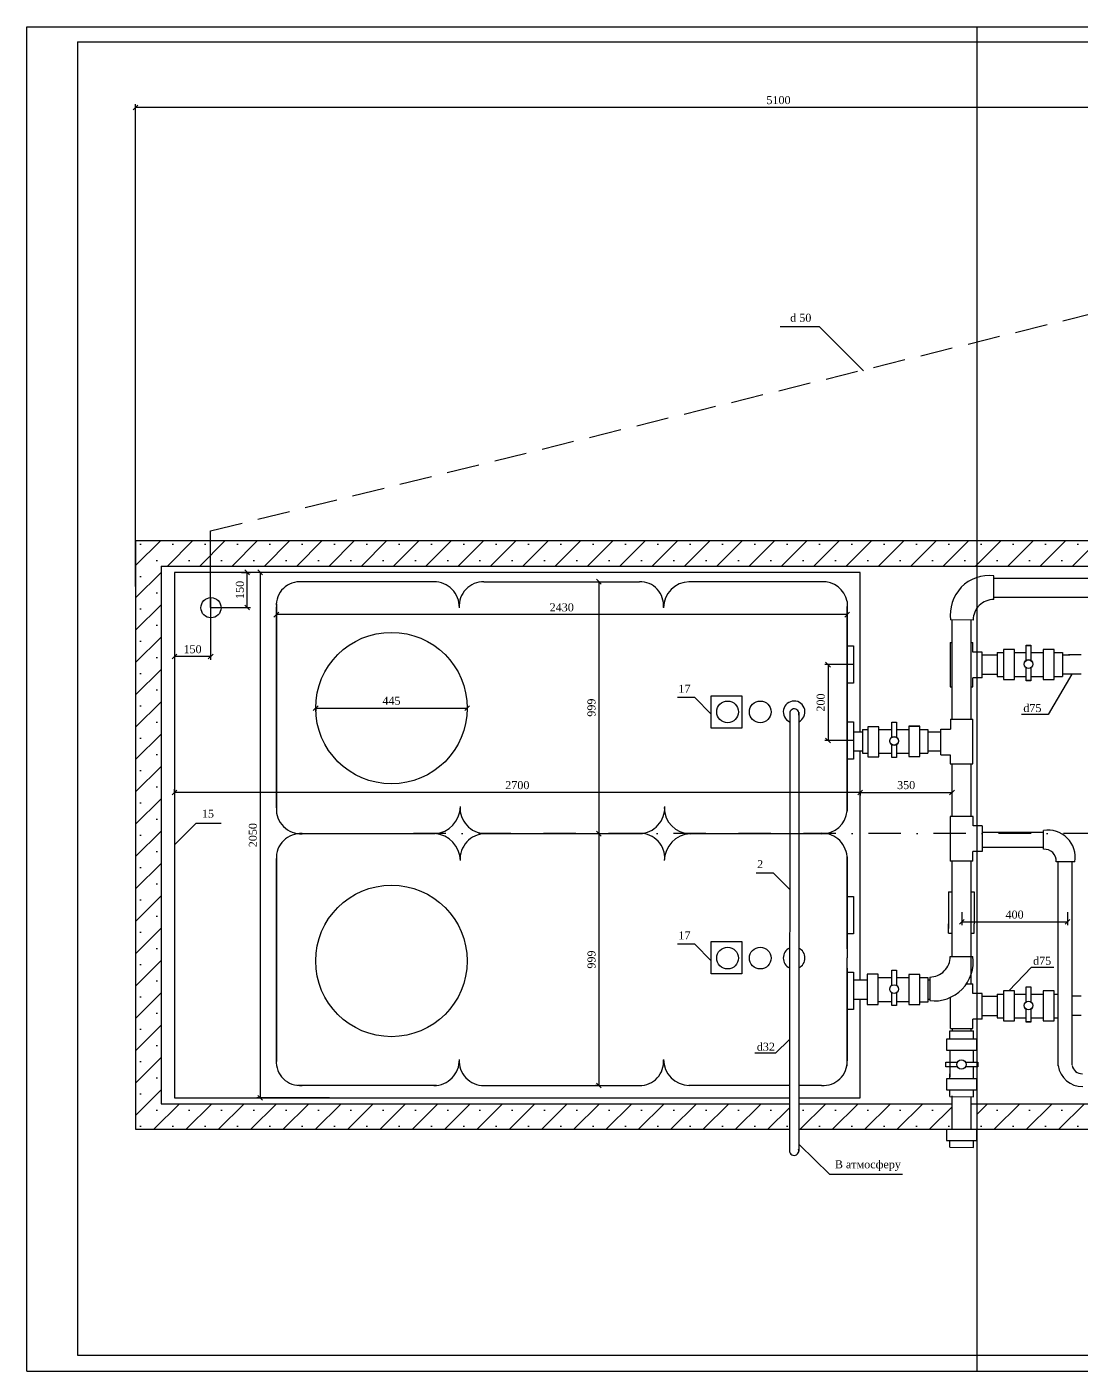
# Model space of a CAD drawing. Header units: millimetres. Extents: x 158645 to 1043550, y -60647 to 236438.
# Drawn here: x 373280 to 406231, y 137327 to 179327 of the extents above; entities that cross this region are included whole.
import ezdxf

# ---------------------------------------------------------------- set-up
doc = ezdxf.new("R2010")
doc.units = ezdxf.units.MM
doc.linetypes.add('DASHDOT', pattern=[25.4, 12.7, -6.35, 0, -6.35])
doc.linetypes.add('DASHED', pattern=[19.05, 12.7, -6.35])
doc.layers.add('опорудование', color=7, linetype='Continuous')
doc.styles.add('CН', font='TIMES.TTF')
doc.dimstyles.new('СИС', dxfattribs={"dimscale": 0, "dimtxt": 100, "dimasz": 150, "dimexe": 100, "dimexo": 0.625, "dimgap": 100, "dimtad": 1, "dimdsep": 46, "dimtxsty": 'CН', "dimblk": 'OBLIQUE', "dimcen": 2.5, "dimclrd": 3, "dimclre": 3, "dimclrt": 7, "dimadec": 0, "dimazin": 0, "dimtm": 1e-09, "dimtfac": 1, "dimtmove": 0, "dimatfit": 3, "dimldrblk": 'NONE', "dimfxl": 0, "dimtolj": 1, "dimtzin": 0, "dimarcsym": 0})

# ---------------------------------------------------------------- blocks, each defined once
blk = doc.blocks.new('_Oblique')
at = {"color": 0, "lineweight": -2}
blk.add_line((-0.5, -0.5), (0.5, 0.5), dxfattribs=at)
blk = doc.blocks.new('*D7')
at = {"layer": 'Defpoints', "color": 0, "ltscale": 80}
for p in [(376672, 176809), (376672, 161843), (416871, 162106)]:
    blk.add_point(p, dxfattribs=at)
at = {"layer": 'опорудование', "color": 3, "lineweight": -2, "ltscale": 80}
for p, q in [((376672, 161844), (376672, 176909)), ((416871, 162107), (416871, 176909)), ((416871, 176809), (376672, 176809))]:
    blk.add_line(p, q, dxfattribs=at)
at = {"layer": 'опорудование', "color": 3, "lineweight": -2, "ltscale": 80, "xscale": 150, "yscale": 150, "zscale": 150, "rotation": 180}
blk.add_blockref('_Oblique', (376672, 176809), dxfattribs=at)
at = {"layer": 'опорудование', "color": 3, "lineweight": -2, "ltscale": 80, "xscale": 150, "yscale": 150, "zscale": 150}
blk.add_blockref('_Oblique', (416871, 176809), dxfattribs=at)
at = {"layer": 'опорудование', "color": 7, "ltscale": 80, "insert": (396772, 177037), "char_height": 250, "attachment_point": 5, "style": 'CН'}
blk.add_mtext('\\A1;{\\fTimes New Roman|b0|i0|c204|p18;5100}', dxfattribs=at)
blk = doc.blocks.new('_None')
blk = doc.blocks.new('*D15')
at = {"layer": 'Defpoints', "color": 0, "ltscale": 80}
for p in [(390143, 161993), (390143, 154121), (391154, 154121)]:
    blk.add_point(p, dxfattribs=at)
at = {"layer": 'опорудование', "color": 3, "lineweight": -2, "ltscale": 80}
for p, q in [((390143, 161993), (391254, 161993)), ((391154, 161993), (391154, 154121)), ((390143, 154121), (391254, 154121))]:
    blk.add_line(p, q, dxfattribs=at)
at = {"layer": 'опорудование', "color": 3, "lineweight": -2, "ltscale": 80, "xscale": 150, "yscale": 150, "zscale": 150}
for p, rotation in [((391154, 161993), 90), ((391154, 154121), 270)]:
    blk.add_blockref('_Oblique', p, dxfattribs=dict(at, rotation=rotation))
at = {"layer": 'опорудование', "color": 7, "ltscale": 80, "insert": (390927, 158057), "char_height": 250, "attachment_point": 5, "rotation": 90, "style": 'CН'}
blk.add_mtext('\\A1;{\\fTimes New Roman|b0|i0|c204|p18;999}', dxfattribs=at)
blk = doc.blocks.new('*D16')
at = {"layer": 'Defpoints', "color": 0, "ltscale": 80}
for p in [(391157, 154121), (391157, 146250), (391157, 146250)]:
    blk.add_point(p, dxfattribs=at)
at = {"layer": 'опорудование', "color": 3, "lineweight": -2, "ltscale": 80}
for p, q in [((391157, 154121), (391257, 154121)), ((391157, 154121), (391157, 146250)), ((391156, 146250), (391057, 146250))]:
    blk.add_line(p, q, dxfattribs=at)
at = {"layer": 'опорудование', "color": 3, "lineweight": -2, "ltscale": 80, "xscale": 150, "yscale": 150, "zscale": 150}
for p, rotation in [((391157, 154121), 90), ((391157, 146250), 270)]:
    blk.add_blockref('_Oblique', p, dxfattribs=dict(at, rotation=rotation))
at = {"layer": 'опорудование', "color": 7, "ltscale": 80, "insert": (390929, 150186), "char_height": 250, "attachment_point": 5, "rotation": 90, "style": 'CН'}
blk.add_mtext('\\A1;{\\fTimes New Roman|b0|i0|c204|p18;999}', dxfattribs=at)
blk = doc.blocks.new('*D17')
at = {"layer": 'Defpoints', "color": 0, "ltscale": 80}
for p in [(381077, 161134), (381077, 160962), (398917, 161134)]:
    blk.add_point(p, dxfattribs=at)
at = {"layer": 'опорудование', "color": 3, "lineweight": -2, "ltscale": 80}
for p, q in [((381077, 161134), (381077, 160862)), ((398917, 160962), (381077, 160962)), ((398917, 161134), (398917, 160862))]:
    blk.add_line(p, q, dxfattribs=at)
at = {"layer": 'опорудование', "color": 3, "lineweight": -2, "ltscale": 80, "xscale": 150, "yscale": 150, "zscale": 150, "rotation": 180}
blk.add_blockref('_Oblique', (381077, 160962), dxfattribs=at)
at = {"layer": 'опорудование', "color": 3, "lineweight": -2, "ltscale": 80, "xscale": 150, "yscale": 150, "zscale": 150}
blk.add_blockref('_Oblique', (398917, 160962), dxfattribs=at)
at = {"layer": 'опорудование', "color": 7, "ltscale": 80, "insert": (389997, 161189), "char_height": 250, "attachment_point": 5, "style": 'CН'}
blk.add_mtext('\\A1;{\\fTimes New Roman|b0|i0|c204|p18;2430}', dxfattribs=at)
blk = doc.blocks.new('*D18')
at = {"layer": 'Defpoints', "color": 0, "ltscale": 80}
for p in [(377893, 155408), (377893, 155408), (399327, 155408)]:
    blk.add_point(p, dxfattribs=at)
at = {"layer": 'опорудование', "color": 3, "lineweight": -2, "ltscale": 80}
for p, q in [((377893, 155408), (377893, 155508)), ((399327, 155408), (377893, 155408)), ((399327, 155408), (399327, 155508))]:
    blk.add_line(p, q, dxfattribs=at)
at = {"layer": 'опорудование', "color": 3, "lineweight": -2, "ltscale": 80, "xscale": 150, "yscale": 150, "zscale": 150, "rotation": 180}
blk.add_blockref('_Oblique', (377893, 155408), dxfattribs=at)
at = {"layer": 'опорудование', "color": 3, "lineweight": -2, "ltscale": 80, "xscale": 150, "yscale": 150, "zscale": 150}
blk.add_blockref('_Oblique', (399327, 155408), dxfattribs=at)
at = {"layer": 'опорудование', "color": 7, "ltscale": 80, "insert": (388610, 155635), "char_height": 250, "attachment_point": 5, "style": 'CН'}
blk.add_mtext('\\A1;{\\fTimes New Roman|b0|i0|c204|p18;2700}', dxfattribs=at)
blk = doc.blocks.new('*D19')
at = {"layer": 'Defpoints', "color": 0, "ltscale": 80}
for p in [(377893, 161495), (379023, 161495), (377893, 159654)]:
    blk.add_point(p, dxfattribs=at)
at = {"layer": 'опорудование', "color": 3, "lineweight": -2, "ltscale": 80}
for p, q in [((377893, 161494), (377893, 159554)), ((379023, 161494), (379023, 159554)), ((379023, 159654), (377893, 159654))]:
    blk.add_line(p, q, dxfattribs=at)
at = {"layer": 'опорудование', "color": 3, "lineweight": -2, "ltscale": 80, "xscale": 150, "yscale": 150, "zscale": 150, "rotation": 180}
blk.add_blockref('_Oblique', (377893, 159654), dxfattribs=at)
at = {"layer": 'опорудование', "color": 3, "lineweight": -2, "ltscale": 80, "xscale": 150, "yscale": 150, "zscale": 150}
blk.add_blockref('_Oblique', (379023, 159654), dxfattribs=at)
at = {"layer": 'опорудование', "color": 7, "ltscale": 80, "insert": (378458, 159881), "char_height": 250, "attachment_point": 5, "style": 'CН'}
blk.add_mtext('\\A1;{\\fTimes New Roman|b0|i0|c204|p18;150}', dxfattribs=at)
blk = doc.blocks.new('*D20')
at = {"layer": 'Defpoints', "color": 0, "ltscale": 80}
for p in [(379982, 162283), (380166, 162283), (379023, 161188)]:
    blk.add_point(p, dxfattribs=at)
at = {"layer": 'опорудование', "color": 3, "lineweight": -2, "ltscale": 80}
for p, q in [((379983, 162283), (380266, 162283)), ((380166, 161188), (380166, 162283)), ((379023, 161188), (380266, 161188))]:
    blk.add_line(p, q, dxfattribs=at)
at = {"layer": 'опорудование', "color": 3, "lineweight": -2, "ltscale": 80, "xscale": 150, "yscale": 150, "zscale": 150}
for p, rotation in [((380166, 162283), 90), ((380166, 161188), 270)]:
    blk.add_blockref('_Oblique', p, dxfattribs=dict(at, rotation=rotation))
at = {"layer": 'опорудование', "color": 7, "ltscale": 80, "insert": (379939, 161736), "char_height": 250, "attachment_point": 5, "rotation": 90, "style": 'CН'}
blk.add_mtext('\\A1;{\\fTimes New Roman|b0|i0|c204|p18;150}', dxfattribs=at)
blk = doc.blocks.new('*D21')
at = {"layer": 'Defpoints', "color": 0, "ltscale": 80}
for p in [(382741, 162283), (380571, 145863), (382741, 145863)]:
    blk.add_point(p, dxfattribs=at)
at = {"layer": 'опорудование', "color": 3, "lineweight": -2, "ltscale": 80}
for p, q in [((382740, 162283), (380471, 162283)), ((380571, 162283), (380571, 145863)), ((382740, 145863), (380471, 145863))]:
    blk.add_line(p, q, dxfattribs=at)
at = {"layer": 'опорудование', "color": 3, "lineweight": -2, "ltscale": 80, "xscale": 150, "yscale": 150, "zscale": 150}
for p, rotation in [((380571, 162283), 90), ((380571, 145863), 270)]:
    blk.add_blockref('_Oblique', p, dxfattribs=dict(at, rotation=rotation))
at = {"layer": 'опорудование', "color": 7, "ltscale": 80, "insert": (380344, 154073), "char_height": 250, "attachment_point": 5, "rotation": 90, "style": 'CН'}
blk.add_mtext('\\A1;{\\fTimes New Roman|b0|i0|c204|p18;2050}', dxfattribs=at)
blk = doc.blocks.new('*D22')
at = {"layer": 'Defpoints', "color": 0, "ltscale": 80}
for p in [(382308, 158043), (387042, 158043), (387042, 158043)]:
    blk.add_point(p, dxfattribs=at)
at = {"layer": 'опорудование', "color": 3, "lineweight": -2, "ltscale": 80}
for p, q in [((382308, 158043), (387042, 158043)), ((382308, 158042), (382308, 157943)), ((387042, 158042), (387042, 157943))]:
    blk.add_line(p, q, dxfattribs=at)
at = {"layer": 'опорудование', "color": 3, "lineweight": -2, "ltscale": 80, "xscale": 150, "yscale": 150, "zscale": 150, "rotation": 180}
blk.add_blockref('_Oblique', (382308, 158043), dxfattribs=at)
at = {"layer": 'опорудование', "color": 3, "lineweight": -2, "ltscale": 80, "xscale": 150, "yscale": 150, "zscale": 150}
blk.add_blockref('_Oblique', (387042, 158043), dxfattribs=at)
at = {"layer": 'опорудование', "color": 7, "ltscale": 80, "insert": (384675, 158270), "char_height": 250, "attachment_point": 5, "style": 'CН'}
blk.add_mtext('\\A1;{\\fTimes New Roman|b0|i0|c204|p18;445}', dxfattribs=at)
blk = doc.blocks.new('*D23')
at = {"layer": 'Defpoints', "color": 0, "ltscale": 80}
for p in [(402500, 151665), (405802, 151665), (405802, 151362)]:
    blk.add_point(p, dxfattribs=at)
at = {"layer": 'опорудование', "color": 3, "lineweight": -2, "ltscale": 80}
for p, q in [((402500, 151665), (402500, 151262)), ((405802, 151665), (405802, 151262)), ((402500, 151362), (405802, 151362))]:
    blk.add_line(p, q, dxfattribs=at)
at = {"layer": 'опорудование', "color": 3, "lineweight": -2, "ltscale": 80, "xscale": 150, "yscale": 150, "zscale": 150, "rotation": 180}
blk.add_blockref('_Oblique', (402500, 151362), dxfattribs=at)
at = {"layer": 'опорудование', "color": 3, "lineweight": -2, "ltscale": 80, "xscale": 150, "yscale": 150, "zscale": 150}
blk.add_blockref('_Oblique', (405802, 151362), dxfattribs=at)
at = {"layer": 'опорудование', "color": 7, "ltscale": 80, "insert": (404151, 151589), "char_height": 250, "attachment_point": 5, "style": 'CН'}
blk.add_mtext('\\A1;{\\fTimes New Roman|b0|i0|c204|p18;400}', dxfattribs=at)
blk = doc.blocks.new('*D24')
at = {"layer": 'Defpoints', "color": 0, "ltscale": 80}
for p in [(399113, 159400), (398320, 157033), (399113, 157033)]:
    blk.add_point(p, dxfattribs=at)
at = {"layer": 'опорудование', "color": 3, "lineweight": -2, "ltscale": 80}
for p, q in [((399113, 159400), (398220, 159400)), ((398320, 159400), (398320, 157033)), ((399113, 157033), (398220, 157033))]:
    blk.add_line(p, q, dxfattribs=at)
at = {"layer": 'опорудование', "color": 3, "lineweight": -2, "ltscale": 80, "xscale": 150, "yscale": 150, "zscale": 150}
for p, rotation in [((398320, 159400), 90), ((398320, 157033), 270)]:
    blk.add_blockref('_Oblique', p, dxfattribs=dict(at, rotation=rotation))
at = {"layer": 'опорудование', "color": 7, "ltscale": 80, "insert": (398093, 158216), "char_height": 250, "attachment_point": 5, "rotation": 90, "style": 'CН'}
blk.add_mtext('\\A1;{\\fTimes New Roman|b0|i0|c204|p18;200}', dxfattribs=at)
blk = doc.blocks.new('*D25')
at = {"layer": 'Defpoints', "color": 0, "ltscale": 80}
for p in [(399327, 155408), (402197, 155408), (402197, 155408)]:
    blk.add_point(p, dxfattribs=at)
at = {"layer": 'опорудование', "color": 3, "lineweight": -2, "ltscale": 80}
for p, q in [((399327, 155408), (402197, 155408)), ((399327, 155407), (399327, 155308)), ((402197, 155408), (402197, 155508))]:
    blk.add_line(p, q, dxfattribs=at)
at = {"layer": 'опорудование', "color": 3, "lineweight": -2, "ltscale": 80, "xscale": 150, "yscale": 150, "zscale": 150, "rotation": 180}
blk.add_blockref('_Oblique', (399327, 155408), dxfattribs=at)
at = {"layer": 'опорудование', "color": 3, "lineweight": -2, "ltscale": 80, "xscale": 150, "yscale": 150, "zscale": 150}
blk.add_blockref('_Oblique', (402197, 155408), dxfattribs=at)
at = {"layer": 'опорудование', "color": 7, "ltscale": 80, "insert": (400762, 155635), "char_height": 250, "attachment_point": 5, "style": 'CН'}
blk.add_mtext('\\A1;{\\fTimes New Roman|b0|i0|c204|p18;350}', dxfattribs=at)

msp = doc.modelspace()

# ---------------------------------------------------------------- hatches: boundary and pattern name
at = {"layer": 'опорудование', "ltscale": 80}
h = msp.add_hatch(dxfattribs=at)
h.set_pattern_fill('SACNCR', scale=300, style=0)
h.paths.add_polyline_path([(402979.777, 162482.413), (402979.777, 163282.413), (379022.509, 163282.413), (379022.509, 162482.413)])
h.paths.add_polyline_path([(376672.423, 144882.413), (397117.535, 144882.413), (397117.763, 145682.413), (377472.423, 145682.413), (377472.423, 162482.413), (379022.509, 162482.413), (379022.509, 163282.413), (376672.423, 163282.413)])
h.paths.add_polyline_path([(399714.31, 145682.413), (397403.745, 145682.413), (397403.719, 144882.413), (400415.726, 144882.413), (402197.304, 144882.413), (402199.642, 145682.413)])
h = msp.add_hatch(dxfattribs=at)
h.set_pattern_fill('SACNCR', scale=300, style=0)
h.paths.add_polyline_path([(424501.407, 163282.413), (424501.407, 162482.413), (433112.997, 162482.413), (433112.997, 163282.413)])
h.paths.add_polyline_path([(424381.407, 162482.413), (424381.407, 163282.413), (422701.836, 163282.413), (422701.836, 162482.413)])
h.paths.add_polyline_path([(422701.836, 162482.413), (422701.836, 163282.413), (416871.013, 163282.413), (416871.013, 162482.413)])
h.paths.add_polyline_path([(402979.777, 163282.413), (402979.777, 162482.413), (416871.013, 162482.413), (416871.013, 163282.413)])
h.paths.add_polyline_path([(416871.013, 145682.413), (416871.013, 144882.413), (424468.768, 144882.413), (424468.768, 145682.413)])
h.paths.add_polyline_path([(409585.204, 145682.413), (409584.455, 144882.413), (416871.013, 144882.413), (416871.013, 145682.413)])
h.paths.add_polyline_path([(409180.051, 144882.413), (409180.193, 145682.413), (402979.777, 145682.413), (402979.777, 144882.413)])

# ---------------------------------------------------------------- linework, layer by layer
at = {"layer": 'Defpoints', "color": 3}
msp.add_line((402979.777, 137327.006), (402979.777, 179327.006), dxfattribs=at)
at = {"layer": 'опорудование'}
for p, q in [((373279.777, 179327.006), (492079.777, 179327.006)), ((373279.777, 137327.006), (373279.777, 179327.006)), ((374862.33, 137827.006), (491579.777, 137827.006)), ((373279.777, 137327.006), (492079.777, 137327.006))]:
    msp.add_line(p, q, dxfattribs=at)
at = {"layer": 'опорудование', "color": 7, "ltscale": 80}
for p, q in [((374862.33, 178862.629), (491579.777, 178862.629)), ((374862.33, 178862.629), (374862.33, 137827.006)), ((379022.509, 161187.719), (379022.509, 163582.349)), ((376672.423, 163282.413), (376672.423, 144882.413)), ((376672.423, 163282.413), (472584.401, 163282.413)), ((377472.423, 162482.413), (377472.423, 145682.413)), ((377472.423, 162482.413), (471784.401, 162482.413)), ((403499.336, 161436.504), (403499.336, 162175.673)), ((386084.26, 161987.712), (381880.182, 161987.712)), ((387557.491, 161992.958), (392424.418, 161992.764)), ((398116.908, 161987.712), (393971.893, 161987.712)), ((403499.336, 162106.355), (407914.171, 162106.355)), ((381077.148, 161299.834), (381077.148, 154901.325)), ((398917.148, 161376.651), (398917.148, 154824.509)), ((403499.336, 161506.355), (407914.171, 161506.355)), ((381077.148, 154923.937), (381077.148, 161206.164)), ((398917.148, 154847.12), (398917.148, 161220.927)), ((402857.58, 160795.003), (402152.425, 160795.506)), ((402197.289, 158703.883), (402197.289, 160795.474)), ((402797.289, 158447.035), (402797.289, 160795.046)), ((402134.379, 160094.532), (402197.289, 160094.532)), ((402134.379, 160094.532), (402134.379, 158703.883)), ((402797.289, 160094.532), (402847.491, 160094.532)), ((402847.491, 159789.731), (402847.491, 160094.532)), ((398910.42, 159707.094), (398917.148, 159707.094)), ((403133.537, 159789.731), (402847.491, 159789.731)), ((403133.537, 158989.633), (403133.537, 159789.731)), ((403135.507, 159707.094), (403581.005, 159707.094)), ((403590.702, 159707.094), (403605.192, 159707.094)), ((403605.192, 159777.442), (403605.192, 159034.132)), ((403605.192, 159777.442), (403802.323, 159777.442)), ((404145.413, 159777.442), (404515.846, 159777.442)), ((404661.734, 159777.442), (405046.023, 159777.442)), ((405389.112, 159777.442), (405647.368, 159777.442)), ((405647.368, 159777.442), (405647.368, 159034.132)), ((405647.368, 159707.094), (405647.368, 159107.094)), ((405647.368, 159707.094), (405876.303, 159707.094)), ((406227.218, 159709.331), (405836.565, 159709.331)), ((398910.42, 159107.094), (398917.148, 159107.094)), ((402841.226, 158703.883), (402841.226, 158989.633)), ((403133.537, 158989.633), (402841.226, 158989.633)), ((403135.507, 159107.094), (403589.785, 159107.094)), ((403587.143, 159107.094), (403605.192, 159107.094)), ((403605.192, 159034.132), (403802.323, 159034.132)), ((404145.413, 159034.132), (404515.846, 159034.132)), ((404661.734, 159034.132), (405046.023, 159034.132)), ((405389.112, 159034.132), (405647.368, 159034.132)), ((406227.218, 159105.037), (405647.368, 159105.037)), ((402134.379, 158703.883), (402197.289, 158703.883)), ((402197.289, 157692.163), (402197.289, 158703.883)), ((402797.289, 157692.163), (402797.289, 158703.883)), ((402797.289, 158703.883), (402841.226, 158703.883)), ((397121.257, 157916.231), (397117.332, 144172.971)), ((397404.075, 157916.231), (397404.016, 153939.753)), ((402146.642, 157692.163), (402848.256, 157692.163)), ((402146.642, 157692.163), (402146.642, 157387.363)), ((402848.256, 156301.514), (402848.256, 157692.163)), ((399113.257, 157304.726), (399402.439, 157304.726)), ((399387.95, 157304.726), (399402.439, 157304.726)), ((399402.439, 157375.074), (399402.439, 156631.764)), ((399402.439, 157375.074), (399563.404, 157375.074)), ((399906.494, 157375.074), (400313.094, 157375.074)), ((400458.982, 157375.074), (400843.27, 157375.074)), ((401186.36, 157375.074), (401444.616, 157375.074)), ((401444.616, 157375.074), (401444.616, 156631.764)), ((401444.616, 157304.726), (401444.616, 156704.726)), ((401444.616, 157304.726), (401849.098, 157304.726)), ((401849.098, 156587.264), (401849.098, 157387.363)), ((401849.098, 157387.363), (402146.642, 157387.363)), ((399113.257, 156704.726), (399402.439, 156704.726)), ((399384.391, 156704.726), (399402.439, 156704.726)), ((401444.616, 156704.726), (401849.098, 156704.726)), ((399402.439, 156631.764), (399563.404, 156631.764)), ((399906.494, 156631.764), (400313.094, 156631.764)), ((400458.982, 156631.764), (400843.27, 156631.764)), ((401186.36, 156631.764), (401444.616, 156631.764)), ((401849.098, 156587.264), (402135.143, 156587.264)), ((402135.143, 156587.264), (402135.143, 156301.514)), ((402135.143, 156301.514), (402848.256, 156301.514)), ((402197.289, 154650.727), (402197.289, 156301.514)), ((402797.289, 154650.727), (402797.289, 156301.514)), ((402854.548, 154650.727), (402141.435, 154650.727)), ((402141.435, 154650.727), (402141.435, 153260.078)), ((402197.289, 154650.727), (402197.289, 154723.055)), ((402797.289, 154650.727), (402797.289, 154723.055)), ((402854.548, 154364.977), (402854.548, 154650.727)), ((403140.593, 154364.977), (402854.548, 154364.977)), ((403139.231, 154170.771), (405057.615, 154170.771)), ((403140.593, 154364.977), (403140.593, 153564.878)), ((405057.615, 153632.045), (405057.615, 154218.838)), ((381722.244, 154121.382), (386044.215, 154121.382)), ((381722.244, 154121.382), (386044.215, 154121.382)), ((387538.946, 154121.382), (392524.655, 154121.382)), ((387538.946, 154121.382), (392524.655, 154121.382)), ((393943.708, 154121.382), (398258.535, 154121.382)), ((393943.708, 154121.382), (398258.535, 154121.382)), ((397404.016, 153939.753), (397403.697, 144203.559)), ((381077.148, 146942.93), (381077.148, 153341.439)), ((381077.148, 153318.828), (381077.148, 147036.601)), ((398917.148, 150521.562), (398917.148, 153418.256)), ((398917.148, 153395.644), (398917.148, 150235.053)), ((402843.049, 153260.078), (402843.049, 153564.878)), ((403140.593, 153564.878), (402843.049, 153564.878)), ((403133.31, 153695.391), (405057.615, 153701.957)), ((402843.049, 153260.078), (402141.435, 153260.078)), ((402197.289, 152299.713), (402197.289, 153260.078)), ((402197.289, 150282.299), (402197.289, 153260.078)), ((402797.289, 152299.713), (402797.289, 153260.078)), ((402797.289, 150281.872), (402797.289, 153260.078)), ((406037.581, 153243.529), (405451.885, 153243.529)), ((405517.895, 146868.275), (405514.063, 153243.529)), ((405943.836, 153259.571), (405941.657, 146893.724)), ((402089.376, 152299.713), (402089.376, 151160.665)), ((402089.376, 152299.713), (402197.289, 152299.713)), ((402797.289, 152299.713), (402889.475, 152299.713)), ((402889.475, 152299.713), (402889.475, 151300.555)), ((402089.376, 151014.509), (402089.376, 151306.82)), ((402889.475, 151014.509), (402889.475, 151300.555)), ((402089.376, 151014.509), (402197.289, 151014.509)), ((402197.289, 150340.356), (402197.289, 151014.509)), ((402797.289, 150340.356), (402797.289, 151014.509)), ((402797.289, 151014.509), (402889.475, 151014.509)), ((398917.148, 146866.113), (398917.148, 150235.053)), ((402139.822, 150282.34), (402844.977, 150281.838)), ((402795.29, 149426.36), (402794.879, 150277.788)), ((398917.148, 149921.562), (398917.148, 147021.838)), ((399113.257, 149550.421), (399541.096, 149550.421)), ((399884.185, 149620.77), (400313.094, 149620.77)), ((400458.982, 149620.77), (400843.27, 149620.77)), ((401186.36, 149620.77), (401444.616, 149620.77)), ((401444.616, 149550.421), (401498.065, 149550.421)), ((401444.616, 149550.421), (401444.616, 148950.421)), ((401446.537, 148869.009), (401446.537, 149620.769)), ((401498.065, 149640.839), (401498.065, 148901.67)), ((402646.652, 149426.36), (402797.289, 149426.36)), ((402797.289, 149426.36), (402847.491, 149426.36)), ((402847.491, 149121.56), (402847.491, 149426.36)), ((403133.537, 149121.56), (402847.491, 149121.56)), ((403133.537, 148321.461), (403133.537, 149121.56)), ((403605.192, 149109.271), (403605.192, 148365.961)), ((403605.192, 149109.271), (403802.323, 149109.271)), ((404145.413, 149109.271), (404515.846, 149109.271)), ((404661.734, 149109.271), (405046.023, 149109.271)), ((405389.112, 149109.271), (405515.763, 149109.271)), ((399113.257, 148950.421), (399541.096, 148950.421)), ((399884.185, 148877.459), (400313.094, 148877.459)), ((400458.982, 148877.459), (400843.27, 148877.459)), ((401179.507, 148869.009), (401446.537, 148869.009)), ((401444.616, 148950.421), (401498.065, 148950.421)), ((402145.877, 148035.711), (402145.877, 149003.473)), ((403135.507, 149038.922), (403581.005, 149038.922)), ((403590.702, 149038.922), (403605.192, 149038.922)), ((406227.218, 149041.16), (405945.558, 149041.16)), ((403133.537, 148321.461), (402841.226, 148321.461)), ((402841.226, 148035.711), (402841.226, 148321.461)), ((403135.507, 148438.922), (403589.785, 148438.922)), ((403587.143, 148438.922), (403605.192, 148438.922)), ((403605.192, 148365.961), (403802.323, 148365.961)), ((404145.413, 148365.961), (404515.846, 148365.961)), ((404661.734, 148365.961), (405046.023, 148365.961)), ((405389.112, 148365.961), (405516.069, 148365.961)), ((406227.218, 148436.866), (405945.558, 148436.866)), ((402125.026, 147962.679), (402797.289, 147962.679)), ((402125.026, 147704.423), (402125.026, 147962.679)), ((402145.877, 148035.711), (402797.289, 148035.711)), ((402210.691, 147962.679), (402211.057, 148035.711)), ((402795.998, 147962.679), (402795.963, 148035.711)), ((402797.289, 148035.711), (402841.226, 148035.711)), ((402797.289, 147962.679), (402871.154, 147962.679)), ((402871.154, 147704.423), (402871.154, 147962.679)), ((402127.411, 147365.124), (402127.411, 146522.844)), ((402871.154, 146977.045), (402871.154, 147361.334)), ((402125.026, 146460.724), (402125.026, 146610.52)), ((402871.154, 146460.724), (402871.154, 146831.157)), ((386084.26, 146255.053), (381737.059, 146255.053)), ((387557.491, 146249.807), (392424.418, 146250.001)), ((397117.332, 146255.053), (393971.893, 146255.053)), ((398116.908, 146255.053), (397403.764, 146255.053)), ((402125.026, 145906.447), (402125.026, 146117.634)), ((402125.026, 145906.447), (402871.154, 145902.021)), ((402197.289, 144877.03), (402200.366, 145930.225)), ((402797.289, 144877.03), (402796.994, 145882.23)), ((402871.154, 145902.021), (402871.154, 146117.634)), ((377472.423, 145682.413), (397117.332, 145682.413)), ((397403.745, 145682.413), (400215.261, 145682.413)), ((399714.31, 145682.413), (402205.11, 145682.413)), ((402813.674, 145682.413), (409180.193, 145682.413)), ((376672.423, 144882.413), (397117.332, 144882.413)), ((397403.719, 144882.413), (400415.726, 144882.413)), ((399714.284, 144882.413), (402197.289, 144882.413)), ((402125.026, 144322.752), (402125.026, 144517.941)), ((402797.289, 144882.413), (409180.051, 144882.413)), ((402871.154, 144318.327), (402871.154, 144517.941)), ((402125.026, 144322.752), (402871.154, 144318.327))]:
    msp.add_line(p, q, dxfattribs=at)
at = {"layer": 'опорудование', "color": 7, "linetype": 'DASHED', "ltscale": 80}
msp.add_line((379022.509, 163582.349), (414583.244, 172344.91), dxfattribs=at)
at = {"layer": 'опорудование', "color": 3, "linetype": 'DASHDOT', "ltscale": 80}
msp.add_line((455466.867, 154121.417), (384638.178, 154121.417), dxfattribs=at)
at = {"layer": 'опорудование', "color": 1, "ltscale": 80}
for points in [[(399327.019, 159107.094), (399327.019, 162283.332), (377892.576, 162283.332), (377892.576, 145862.562), (397117.332, 145862.562)], [(399327.019, 157693.724), (399327.019, 159107.094)], [(399327.019, 157304.726), (399327.019, 157693.724)], [(399327.019, 155102.828), (399327.019, 156704.726)], [(399327.019, 151259.226), (399327.019, 155407.731)], [(399327.019, 149550.421), (399327.019, 151337.93)], [(399327.019, 147613.724), (399327.019, 148950.421)], [(397403.751, 145862.562), (399327.019, 145862.562), (399327.019, 147613.724)]]:
    msp.add_lwpolyline(points, dxfattribs=at)
at = {"layer": 'опорудование', "color": 7, "ltscale": 80}
for points in [[(398917.148, 159983.717), (399113.257, 159983.717), (399113.257, 158816.998), (398917.148, 158816.998)], [(404145.413, 159878.462), (403802.323, 159878.462), (403802.323, 158935.939), (404145.413, 158935.939)], [(405389.112, 159878.462), (405046.023, 159878.462), (405046.023, 158935.939), (405389.112, 158935.939)], [(394666.99, 158427.004), (395627.23, 158427.004), (395627.23, 157419.062), (394666.99, 157419.062)], [(398917.148, 157615.964), (399113.257, 157615.964), (399113.257, 156449.246), (398917.148, 156449.246)], [(399906.494, 157460.328), (399563.404, 157460.328), (399563.404, 156517.806), (399906.494, 156517.806)], [(401186.36, 157476.093), (400843.27, 157476.093), (400843.27, 156533.571), (401186.36, 156533.571)], [(401186.36, 157470.571), (400843.27, 157470.571), (400843.27, 156528.049), (401186.36, 156528.049)], [(398917.148, 152158.275), (399113.257, 152158.275), (399113.257, 150991.557), (398917.148, 150991.557)], [(394666.99, 150746.791), (395627.23, 150746.791), (395627.23, 149738.85), (394666.99, 149738.85)], [(398917.148, 149790.523), (399113.257, 149790.523), (399113.257, 148623.805), (398917.148, 148623.805)], [(399884.185, 149727.003), (399541.096, 149727.003), (399541.096, 148784.481), (399884.185, 148784.481)], [(401186.36, 149721.789), (400843.27, 149721.789), (400843.27, 148779.266), (401186.36, 148779.266)], [(404145.413, 149210.29), (403802.323, 149210.29), (403802.323, 148267.768), (404145.413, 148267.768)], [(405389.112, 149210.29), (405046.023, 149210.29), (405046.023, 148267.768), (405389.112, 148267.768)], [(402026.723, 147700.306), (402026.723, 147357.216), (402969.245, 147357.216), (402969.245, 147700.306)], [(402026.723, 146460.724), (402026.723, 146117.634), (402969.245, 146117.634), (402969.245, 146460.724)], [(402026.723, 144877.03), (402026.723, 144533.94), (402969.245, 144533.94), (402969.245, 144877.03)]]:
    msp.add_lwpolyline(points, close=True, dxfattribs=at)
for points in [[(404515.846, 159536.396), (404515.846, 160006.894), (404661.734, 160006.894), (404661.734, 159534.136)], [(404515.846, 159530.874), (404515.846, 160001.373), (404661.734, 160001.373), (404661.734, 159528.615)], [(404661.734, 159306.644), (404661.734, 158904.978), (404515.846, 158904.978), (404515.846, 159304.385)], [(404661.734, 159301.122), (404661.734, 158899.456), (404515.846, 158899.456), (404515.846, 159298.863)], [(400313.094, 157134.028), (400313.094, 157604.526), (400458.982, 157604.526), (400458.982, 157131.768)], [(400313.094, 157128.506), (400313.094, 157599.004), (400458.982, 157599.004), (400458.982, 157126.246)], [(400458.982, 156904.276), (400458.982, 156502.609), (400313.094, 156502.609), (400313.094, 156902.016)], [(400458.982, 156898.754), (400458.982, 156497.088), (400313.094, 156497.088), (400313.094, 156896.494)], [(400313.094, 149379.723), (400313.094, 149850.222), (400458.982, 149850.222), (400458.982, 149377.464)], [(400458.982, 149149.971), (400458.982, 148748.305), (400313.094, 148748.305), (400313.094, 149147.712)], [(404515.846, 148868.225), (404515.846, 149338.723), (404661.734, 149338.723), (404661.734, 148865.965)], [(404515.846, 148862.703), (404515.846, 149333.201), (404661.734, 149333.201), (404661.734, 148860.443)], [(404661.734, 148638.473), (404661.734, 148236.806), (404515.846, 148236.806), (404515.846, 148636.213)], [(404661.734, 148632.951), (404661.734, 148231.284), (404515.846, 148231.284), (404515.846, 148630.691)], [(402000.143, 146976.227), (402364.219, 146976.525)], [(402369.101, 146831.312), (402004.675, 146831.402), (402004.675, 146975.959)], [(402616.063, 146976.731), (403000.207, 146977.045), (403000.207, 146831.157), (402611.254, 146831.253)]]:
    msp.add_lwpolyline(points, dxfattribs=at)
for centre, radius in [((379034.359, 161179.526), 315.563), ((384674.714, 158042.522), 2367.155), ((404587.01, 159420.39), 136.095), ((404587.01, 159414.869), 136.095), ((395182.143, 157924.436), 339.706), ((396202.315, 157924.436), 339.706), ((400384.258, 157018.022), 136.095), ((400384.258, 157012.5), 136.095), ((384674.714, 150142.77), 2367.155), ((395182.143, 150233.353), 339.706), ((396202.315, 150233.353), 339.706), ((400384.258, 149263.718), 136.095), ((404587.01, 148752.219), 136.095), ((404587.01, 148746.697), 136.095), ((402490.197, 146908.072), 143.374)]:
    msp.add_circle(centre, radius, dxfattribs=at)
for centre, radius, start, end in [((403357.39, 160966.887), 1217.092, 83.3025055, 188.094835), ((381808.621, 161257.911), 733.301, 84.3997006, 184.0465476), ((385998.858, 161194.292), 798.641, 359.1132669, 89.7444926), ((387557.491, 161228.829), 764.129, 89.4748167, 183.9846115), ((392439.75, 161251.974), 740.949, 354.8071308, 91.1856742), ((393986.864, 161180.642), 807.209, 90.4098384, 180.3486097), ((398171.543, 161229.737), 759.941, 11.1467615, 94.1227997), ((403499.081, 160795.003), 641.501, 89.977182, 180), ((397260.27, 157924.436), 339.706, 295.0436935, 245.8284649), ((397262.666, 157869.098), 149.057, 341.5643847, 161.566079), ((381844.092, 154885.711), 767.896, 177.1466014, 272.693831), ((385965.425, 154982.592), 864.806, 274.0199873, 358.7803389), ((387621.241, 154925.656), 804.336, 177.2544712, 267.5382628), ((392415.413, 154924.123), 800.087, 271.9384857, 2.8700617), ((394015.33, 154931.266), 813.045, 179.8212459, 269.3665012), ((398128.07, 154902.566), 791.865, 269.1922849, 355.0526118), ((405197.932, 153379.848), 850.643, 350.7783512, 99.4945243), ((381844.092, 153357.054), 767.896, 87.306169, 182.8533986), ((385965.425, 153260.173), 864.806, 1.2196611, 85.9800127), ((387621.241, 153317.108), 804.336, 92.4617372, 182.7455288), ((392454.795, 153362.974), 761.619, 355.9332856, 90.9267395), ((394058.38, 153263.633), 856.221, 93.4844595, 178.9996963), ((398130.003, 153344.968), 787.125, 358.9059072, 90.9532862), ((405082.931, 153263.423), 369.49, 356.9135891, 93.9286876), ((397260.27, 150233.353), 339.706, 114.5454626, 245.1168113), ((397260.27, 150233.353), 339.706, 295.0090487, 64.9871885), ((401498.321, 150282.34), 641.501, 269.977182, 360), ((401640.011, 150110.456), 1217.092, 263.3025055, 8.094835), ((381808.621, 146984.854), 733.301, 175.9534524, 275.6002995), ((385998.858, 147048.472), 798.641, 270.2555074, 0.8867331), ((387557.491, 147013.936), 764.129, 176.0153885, 270.5251833), ((392439.75, 146990.791), 740.949, 268.8143258, 5.1928692), ((393986.864, 147062.123), 807.209, 179.6513903, 269.5901616), ((398179.393, 146990.811), 738.407, 265.1456811, 2.4081983), ((406266.691, 146976.588), 756.92, 187.9836645, 271.0187139), ((406259.36, 146931.664), 313.829, 189.5410938, 271.7202682), ((397260.448, 144212.382), 146.698, 194.7247436, 18.8468909)]:
    msp.add_arc(centre, radius, start, end, dxfattribs=at)

# ---------------------------------------------------------------- texts
at = {"layer": 'опорудование', "color": 7, "ltscale": 80, "style": 'CН'}
for s, p in [('d 50', (397139.039, 170113.961)), ('17', (393644.604, 158523.399)), ('d75', (404424.321, 157918.927)), ('15', (378751.537, 154620.031)), ('2', (396103.575, 153041.673)), ('17', (393644.604, 150817.955)), ('d75', (404729.13, 150021.591)), ('d32', (396094.451, 147337.692)), ('В атмосферу', (398533.953, 143663.146))]:
    msp.add_text(s, height=250, dxfattribs=at).set_placement(p)

# ---------------------------------------------------------------- dimensions: what is measured, and where the dimension line sits
at = {"layer": 'опорудование', "color": 7, "ltscale": 80}
for base, p1, p2, text, picture, middle in [((376672.423, 176809.494), (416871.013, 162106.355), (376672.423, 161843.359), '{\\fTimes New Roman|b0|i0|c204|p18;5100}', '*D7', (396771.718, 177036.657)), ((377892.576, 159654.02), (379022.509, 161494.866), (377892.576, 161494.866), '{\\fTimes New Roman|b0|i0|c204|p18;150}', '*D19', (378457.543, 159881.183)), ((381077.148, 160961.517), (398917.148, 161134.48), (381077.148, 161134.48), '{\\fTimes New Roman|b0|i0|c204|p18;2430}', '*D17', (389997.148, 161188.68)), ((387041.869, 158042.522), (382307.559, 158042.522), (387041.869, 158042.522), '{\\fTimes New Roman|b0|i0|c204|p18;445}', '*D22', (384674.714, 158269.685)), ((377892.576, 155407.731), (399327.019, 155407.731), (377892.576, 155407.731), '{\\fTimes New Roman|b0|i0|c204|p18;2700}', '*D18', (388609.797, 155635.254)), ((402197.289, 155407.731), (399327.019, 155407.731), (402197.289, 155407.731), '{\\fTimes New Roman|b0|i0|c204|p18;350}', '*D25', (400762.154, 155634.894)), ((405802.428, 151361.597), (402499.556, 151665.494), (405802.428, 151665.494), '{\\fTimes New Roman|b0|i0|c204|p18;400}', '*D23', (404150.992, 151588.759))]:
    dim = msp.add_linear_dim(base=base, p1=p1, p2=p2, text=text, dimstyle='СИС', override={"dimscale": 1, "dimtxt": 250}, dxfattribs=at)
    dim.commit()
    dim.dimension.update_dxf_attribs({"geometry": picture, "text_midpoint": middle})
for base, p1, p2, text, picture, middle in [((380165.864, 162283.332), (379022.509, 161187.719), (379981.96, 162283.332), '{\\fTimes New Roman|b0|i0|c204|p18;150}', '*D20', (379938.701, 161735.525)), ((380571.413, 145862.562), (382740.512, 162283.332), (382740.512, 145862.562), '{\\fTimes New Roman|b0|i0|c204|p18;2050}', '*D21', (380344.25, 154072.947)), ((391154.095, 154121.382), (390142.629, 161992.893), (390142.629, 154121.382), '{\\fTimes New Roman|b0|i0|c204|p18;999}', '*D15', (390926.572, 158057.138)), ((398320.374, 157032.605), (399113.257, 159400.357), (399113.257, 157032.605), '{\\fTimes New Roman|b0|i0|c204|p18;200}', '*D24', (398093.211, 158216.481)), ((391156.836, 146249.916), (391156.522, 154121.382), (391156.836, 146249.916), '{\\fTimes New Roman|b0|i0|c204|p18;999}', '*D16', (390929.313, 150185.649))]:
    dim = msp.add_linear_dim(base=base, p1=p1, p2=p2, angle=90, text=text, dimstyle='СИС', override={"dimscale": 1, "dimtxt": 250}, dxfattribs=at)
    dim.commit()
    dim.dimension.update_dxf_attribs({"geometry": picture, "text_midpoint": middle})

# ---------------------------------------------------------------- leaders
for points in [[(399430.46, 168582.973), (398058.328, 169953.687), (396823.41, 169953.687)], [(405937.293, 159105.037), (405203.359, 157841.649), (404365.776, 157841.649)], [(394672.48, 157853.181), (394154.801, 158370.325), (393611.238, 158370.325)], [(377913.782, 153789.676), (378575.698, 154450.907), (379347.931, 154450.907)], [(397131.451, 152371.455), (396613.772, 152888.599), (396070.21, 152888.599)], [(394672.48, 150147.736), (394154.801, 150664.88), (393611.238, 150664.88)], [(403973.868, 149204.768), (404679.87, 149945.123), (405378.52, 149945.41)], [(397118.337, 147690.291), (396681.39, 147260.414), (396035.907, 147260.414)], [(397429.511, 144396.779), (398371.245, 143482.191), (400646.526, 143482.191)]]:
    msp.add_leader(points, dimstyle='СИС', override={"dimgap": 100, "dimtad": 0}, dxfattribs=at)

doc.saveas('drawing.dxf')
